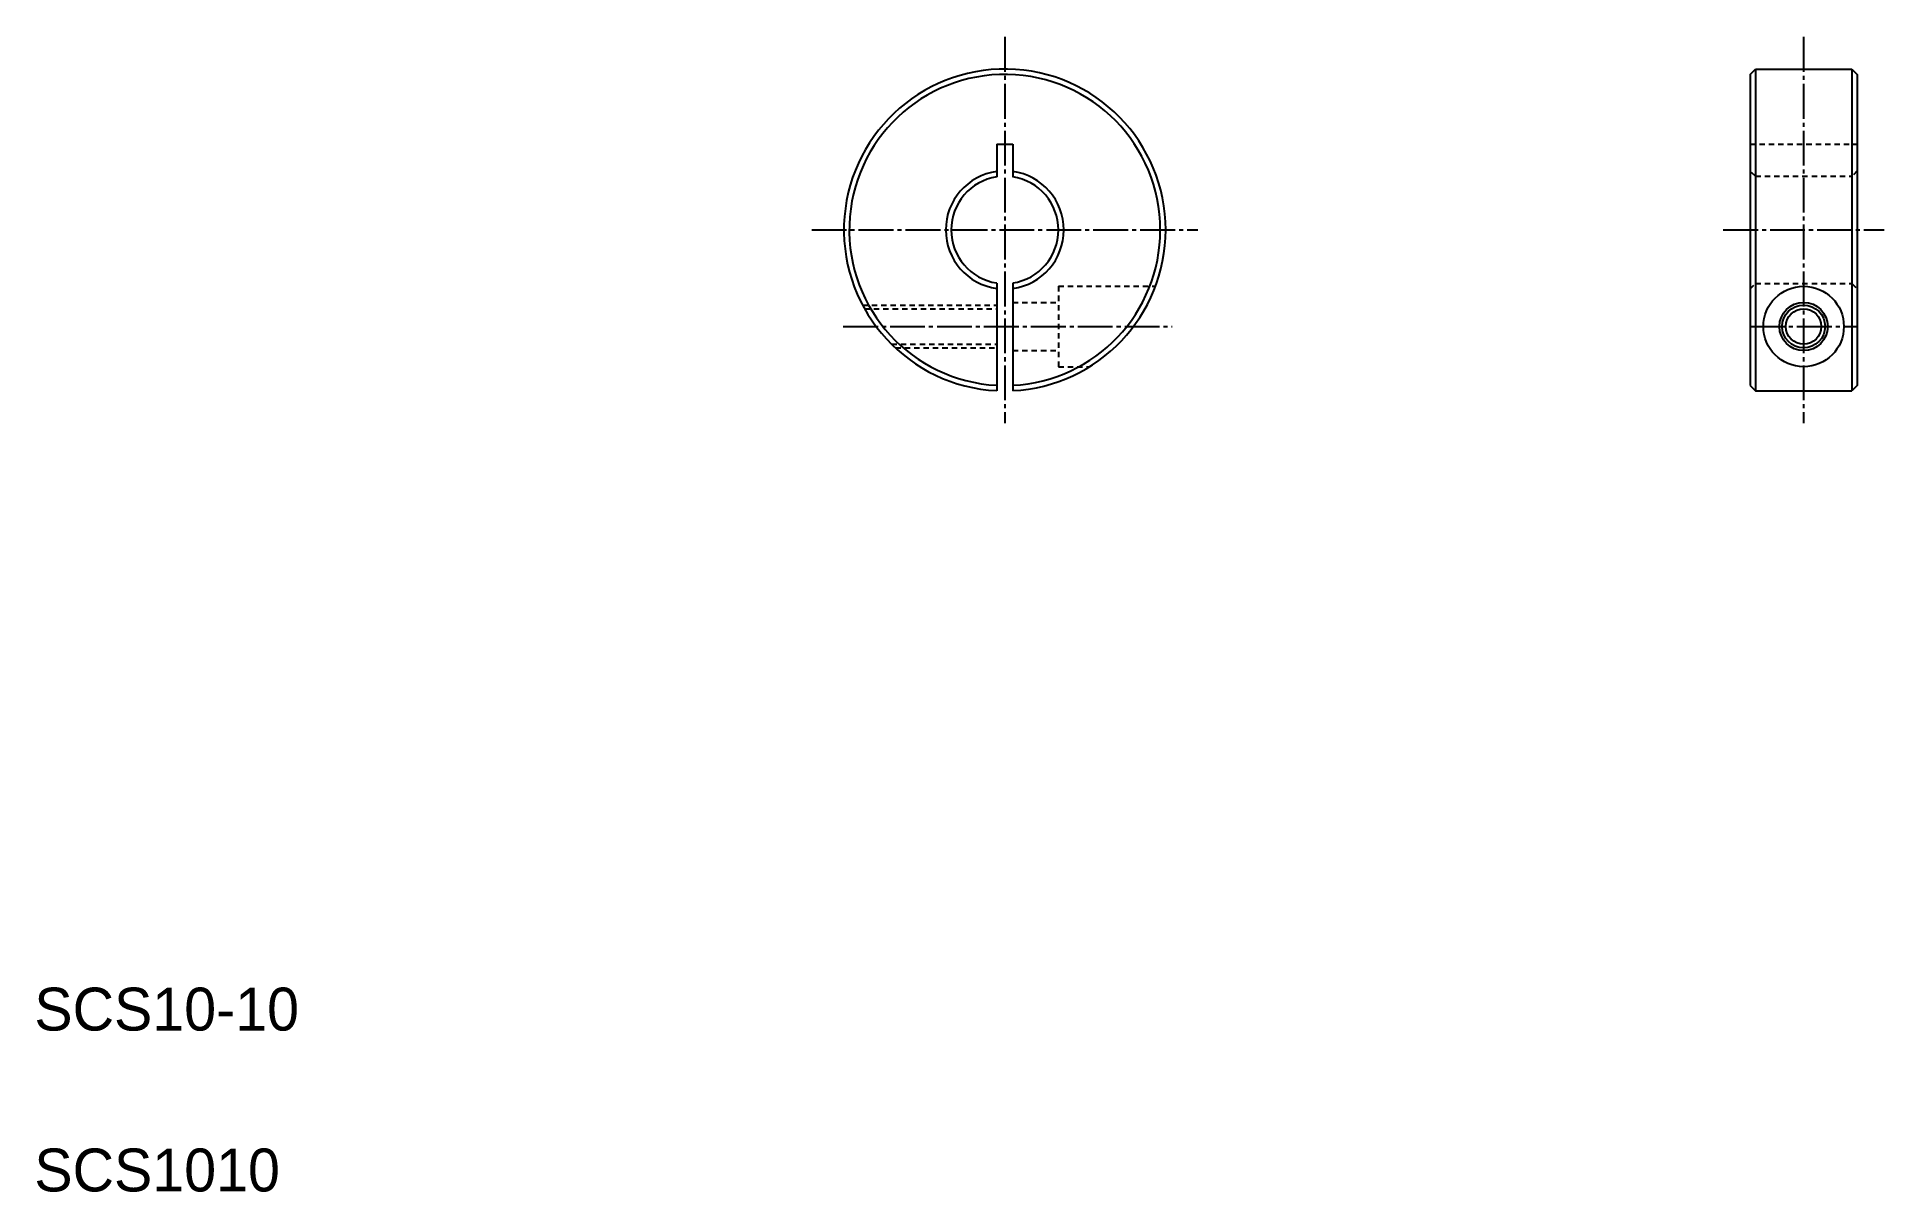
# Model space of a CAD drawing. Extents: x 10 to 182, y 10 to 118.
import ezdxf

# ---------------------------------------------------------------- set-up
doc = ezdxf.new("R2010")
doc.units = 0
doc.header["$LTSCALE"] = 0.25
doc.linetypes.add('CENTER', pattern=[17.5, 13, -1.5, 1.5, -1.5])
doc.linetypes.add('DASHED', pattern=[3.5, 2, -1.5])
doc.layers.get('0').update_dxf_attribs({"linetype": 'CONTINUOUS'})
doc.layers.add('CENTER', color=1, linetype='CENTER')

msp = doc.modelspace()

# ---------------------------------------------------------------- linework, layer by layer
at = {"color": 7, "linetype": 'CONTINUOUS'}
for p, q in [((169.96, 114.14), (170.46, 114.64)), ((169.96, 114.14), (169.96, 85.14)), ((170.46, 114.64), (170.46, 84.64)), ((170.46, 114.64), (179.46, 114.64)), ((179.46, 114.64), (179.46, 84.64)), ((179.46, 114.64), (179.96, 114.14)), ((179.96, 114.14), (179.96, 85.14)), ((99.73, 107.64), (99.73, 104.58)), ((99.73, 107.64), (101.23, 107.64)), ((101.23, 107.64), (101.23, 104.58)), ((99.73, 94.69), (99.73, 84.65)), ((101.23, 94.69), (101.23, 84.65)), ((169.96, 85.14), (170.46, 84.64)), ((170.46, 84.64), (179.46, 84.64)), ((179.96, 85.14), (179.46, 84.64))]:
    msp.add_line(p, q, dxfattribs=at)
at = {"color": 3, "linetype": 'DASHED'}
for p, q in [((169.96, 107.64), (179.96, 107.64)), ((170.46, 104.64), (169.96, 105.14)), ((179.96, 105.14), (179.46, 104.64)), ((170.46, 104.64), (179.46, 104.64)), ((105.48, 94.39), (105.48, 86.89)), ((105.48, 94.39), (114.53, 94.39)), ((169.96, 94.14), (170.46, 94.64)), ((170.46, 94.64), (179.46, 94.64)), ((179.46, 94.64), (179.96, 94.14)), ((87.21, 92.64), (99.73, 92.64)), ((87.4, 92.29), (99.73, 92.29)), ((101.23, 92.89), (105.48, 92.89)), ((89.92, 88.99), (99.73, 88.99)), ((90.28, 88.64), (99.73, 88.64)), ((101.23, 88.39), (105.48, 88.39)), ((105.48, 86.89), (108.38, 86.89))]:
    msp.add_line(p, q, dxfattribs=at)
for p, q in [((105.48, 92.51), (105.48, 92.51)), ((105.48, 90.64), (105.48, 90.64))]:
    msp.add_line(p, q)
at = {"color": 1, "linetype": 'CENTER'}
msp.add_line((169.96, 90.64), (179.96, 90.64), dxfattribs=at)
msp.add_circle((174.96, 90.64), 3.75)
at = {"color": 7, "linetype": 'CONTINUOUS'}
for radius in [2.25, 1.65]:
    msp.add_circle((174.96, 90.64), radius, dxfattribs=at)
at = {"color": 3, "linetype": 'CONTINUOUS'}
msp.add_circle((174.96, 90.64), 2, dxfattribs=at)
at = {"color": 7, "linetype": 'CONTINUOUS'}
for radius, start, end in [(15, 0, 267.134), (14.5, 0, 267.0351), (5.5, 97.8375, 262.1625), (5.5, 0, 82.1625), (5, 98.6269, 261.3731), (5, 0, 81.3731), (5.5, 277.8375, 0), (5, 278.6269, 0), (15, 272.866, 0), (14.5, 272.9649, 0)]:
    msp.add_arc((100.48, 99.64), radius, start, end, dxfattribs=at)
at = {"layer": 'CENTER', "color": 1, "linetype": 'CENTER'}
for p, q in [((100.48, 117.64), (100.48, 81.64)), ((174.96, 117.64), (174.96, 81.64)), ((82.48, 99.64), (118.48, 99.64)), ((167.46, 99.64), (182.46, 99.64)), ((85.41, 90.64), (116.07, 90.64))]:
    msp.add_line(p, q, dxfattribs=at)

# ---------------------------------------------------------------- texts
for s, p in [('SCS10-10', (10, 25)), ('SCS1010', (10, 10))]:
    msp.add_text(s, height=4).set_placement(p)

doc.saveas('drawing.dxf')
